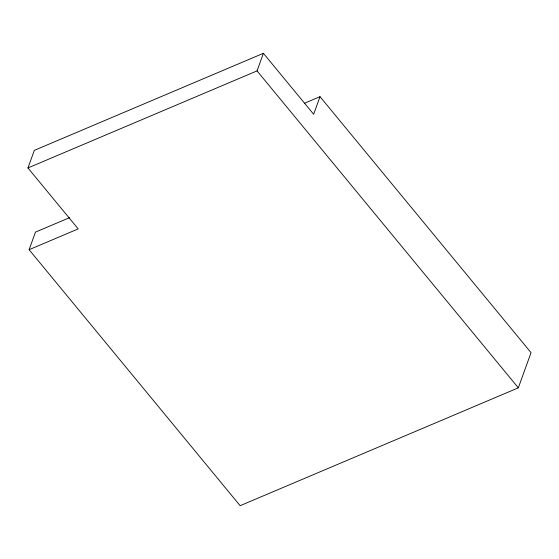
<?xml version="1.0" encoding="UTF-8"?>
<svg xmlns="http://www.w3.org/2000/svg" width="559" height="559" viewBox="0 0 559 559"><rect width="100%" height="100%" fill="white"/><g stroke="black" fill="none" stroke-linecap="round" stroke-linejoin="round"><path stroke-width="0.84" d="M29.103 249.698L78.197 228.897L27.95 167.952L34.316 150.364L263.408 53.308L313.648 114.26L320.014 96.672L531.05 352.666L518.319 387.834L240.139 505.692L29.103 249.698L35.469 232.111L69.519 217.689M27.95 167.952L257.042 70.888L263.408 53.308M304.746 103.142L320.014 96.672M257.042 70.888L518.319 387.834"/></g></svg>
